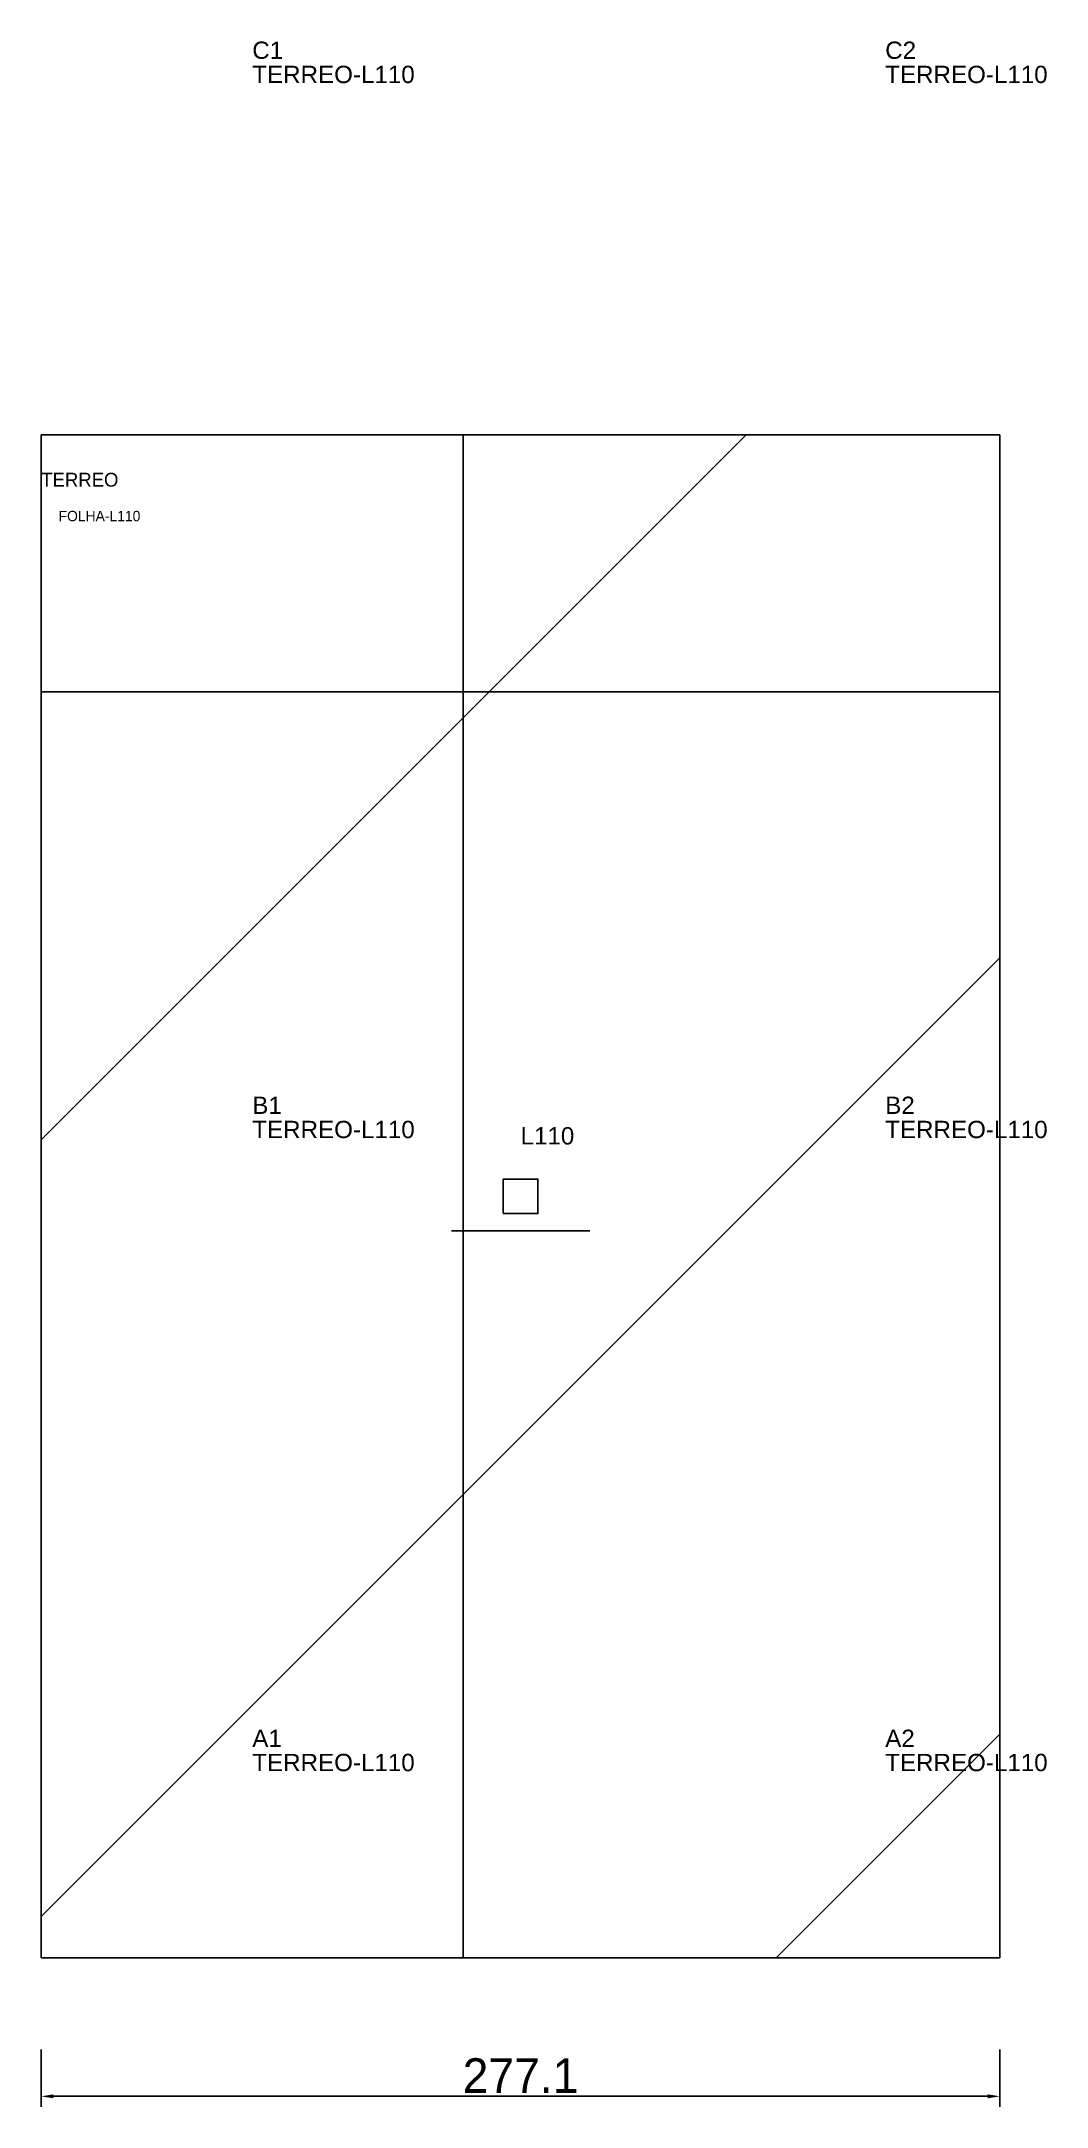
# Model space of a CAD drawing. Header units: metres. Extents: x 222 to 513, y -282 to 315.
import ezdxf

# ---------------------------------------------------------------- set-up
doc = ezdxf.new("R2010")
doc.units = ezdxf.units.M
for name, color, linetype in [('3', 3, 'CONTINUOUS'), ('AUX00', 7, 'CONTINUOUS'), ('COTA', 241, 'CONTINUOUS'), ('FOLHA', 255, 'CONTINUOUS'), ('Hachura', 251, 'CONTINUOUS'), ('NOMENCLATURA', 7, 'CONTINUOUS'), ('Nível', 160, 'CONTINUOUS'), ('Painéis', 200, 'CONTINUOUS'), ('Pilares', 5, 'CONTINUOUS'), ('SARR_2.2x7', 40, 'CONTINUOUS')]:
    doc.layers.add(name, color=color, linetype=linetype)
doc.styles.add('ARIAL', font='Arial.ttf')
doc.styles.add('STR_STANDARD', font='arial.ttf')
doc.dimstyles.new('EZ DXF', dxfattribs={"dimtxt": 10, "dimasz": 3.5, "dimexe": 3, "dimexo": 1.5, "dimgap": 1, "dimtad": 1, "dimdec": 1, "dimdsep": 46, "dimcen": 2.5, "dimazin": 3, "dimtfac": 1, "dimtmove": 0, "dimatfit": 3})

msp = doc.modelspace()

# ---------------------------------------------------------------- hatches: boundary and pattern name
at = {"layer": 'Hachura'}
h = msp.add_hatch(dxfattribs=at)
h.set_pattern_fill('ANSI31', scale=50)
h.paths.add_polyline_path([(222.2, 201.5), (499.34, 201.5), (499.34, -238.84), (222.2, -238.84)])
h = msp.add_hatch(dxfattribs=at)
h.set_pattern_fill('ANSI31', scale=50)
h.paths.add_polyline_path([(222.2, 201.5), (499.34, 201.5), (499.34, -238.84), (222.2, -238.84)])

# ---------------------------------------------------------------- linework, layer by layer
at = {"layer": '3'}
for points in [[(344.2, -238.84), (344.2, 201.5)], [(344.2, -238.84), (344.2, 201.5)], [(222.2, 127.16), (499.34, 127.16)], [(222.2, 127.16), (499.34, 127.16)]]:
    msp.add_lwpolyline(points, close=True, dxfattribs=at)
at = {"layer": 'Painéis', "color": 200}
for p, q in [((222.2, 201.5), (499.34, 201.5)), ((222.2, -238.84), (222.2, 201.5)), ((222.2, 201.5), (499.34, 201.5)), ((222.2, -238.84), (222.2, 201.5)), ((499.34, 201.5), (499.34, -238.84)), ((499.34, 201.5), (499.34, -238.84)), ((499.34, -238.84), (222.2, -238.84)), ((499.34, -238.84), (222.2, -238.84))]:
    msp.add_line(p, q, dxfattribs=at)
at = {"layer": 'Pilares'}
msp.add_lwpolyline([(355.77, -23.67), (365.77, -23.67), (365.77, -13.67), (355.77, -13.67)], close=True, dxfattribs=at)
msp.add_lwpolyline([(355.77, -23.67), (365.77, -23.67), (365.77, -13.67), (355.77, -13.67)], close=True, dxfattribs=at)
at = {"layer": 'SARR_2.2x7'}
msp.add_line((340.77, -28.67), (380.77, -28.67), dxfattribs=at)
msp.add_line((340.77, -28.67), (380.77, -28.67), dxfattribs=at)

# ---------------------------------------------------------------- texts
at = {"layer": '3', "style": 'STR_STANDARD'}
for s, p in [('C1', (283.2, 310.16)), ('C1', (283.2, 310.16)), ('C2', (466.2, 310.16)), ('C2', (466.2, 310.16)), ('B1', (283.2, 5.16)), ('B1', (283.2, 5.16)), ('B2', (466.2, 5.16)), ('B2', (466.2, 5.16)), ('A1', (283.2, -177.84)), ('A1', (283.2, -177.84)), ('A2', (466.2, -177.84)), ('A2', (466.2, -177.84))]:
    msp.add_text(s, height=5, dxfattribs=at).set_placement(p)
at = {"layer": 'AUX00', "style": 'STR_STANDARD'}
for p in [(283.2, 303.16), (283.2, 303.16), (466.2, 303.16), (466.2, 303.16), (283.2, -1.84), (283.2, -1.84), (466.2, -1.84), (466.2, -1.84), (283.2, -184.84), (283.2, -184.84), (466.2, -184.84), (466.2, -184.84)]:
    msp.add_text('TERREO-L110', height=5, dxfattribs=at).set_placement(p)
at = {"layer": 'FOLHA'}
msp.add_text('FOLHA-L110', height=3, dxfattribs=at).set_placement((227.2, 176.5))
msp.add_text('FOLHA-L110', height=3, dxfattribs=at).set_placement((227.2, 176.5))
at = {"layer": 'NOMENCLATURA', "insert": (360.77, 1.33), "char_height": 5, "attachment_point": 1, "style": 'ARIAL'}
msp.add_mtext('L110', dxfattribs=at)
msp.add_mtext('L110', dxfattribs=at)
at = {"layer": 'Nível'}
msp.add_text('TERREO', height=4, dxfattribs=at).set_placement((222.2, 186.5))
msp.add_text('TERREO', height=4, dxfattribs=at).set_placement((222.2, 186.5))

# ---------------------------------------------------------------- dimensions: what is measured, and where the dimension line sits
at = {"layer": 'COTA'}
msp.add_linear_dim(base=(222.2, -278.84), p1=(222.2, -263.84), p2=(499.34, -263.84), dimstyle='EZ DXF', dxfattribs=at).render()
msp.add_linear_dim(base=(222.2, -278.84), p1=(222.2, -263.84), p2=(499.34, -263.84), dimstyle='EZ DXF', dxfattribs=at).render()

doc.saveas('drawing.dxf')
